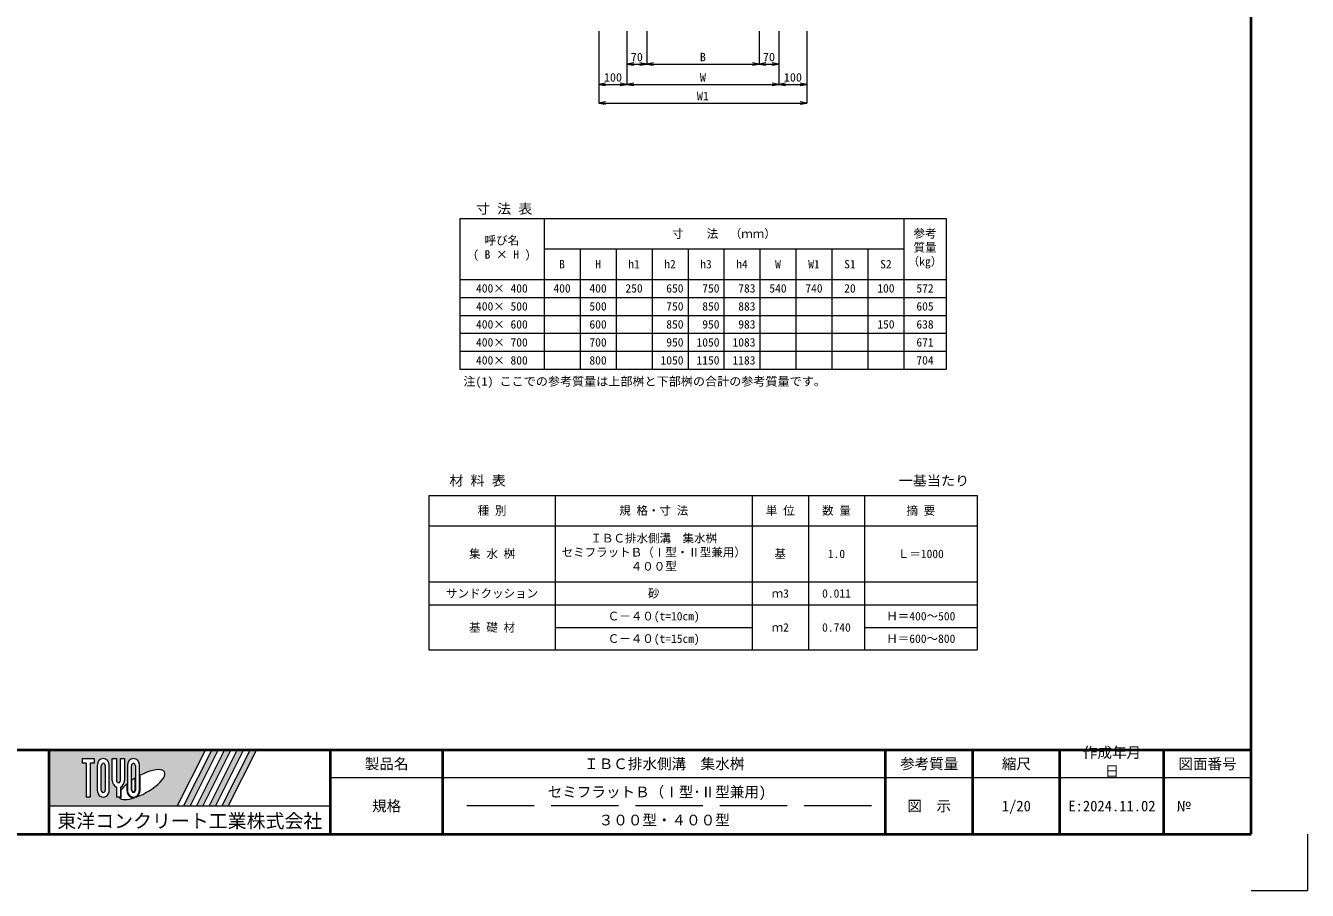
# Model space of a CAD drawing. Units: millimetres at full size. Extents: x 171976 to 209231, y 872007 to 885239.
# Drawn here: x 195053 to 199612, y 878947 to 882022 of the extents above; entities that cross this region are included whole.
import ezdxf
from ezdxf.enums import TextEntityAlignment as Align

# ---------------------------------------------------------------- set-up
doc = ezdxf.new("R2010")
doc.units = ezdxf.units.MM
doc.header["$LTSCALE"] = 40
doc.linetypes.add('DASHED', pattern=[7.5, 6, -1.5])
for name, color, linetype, lineweight in [('Defpoints_3', 8, 'Continuous', 0), ('図枠', 7, 'Continuous', 5), ('寸法線', 7, 'Continuous', 13), ('寸法表', 30, 'Continuous', 13), ('補助線', 8, 'Continuous', 5)]:
    doc.layers.add(name, color=color, linetype=linetype, lineweight=lineweight)
doc.layers.add('文字', color=7, linetype='Continuous')
doc.styles.add('ＭＳ ゴシック', font='')
doc.styles.add('ＭＳ 明朝', font='')
doc.styles.get('ＭＳ ゴシック').set_extended_font_data('MS Gothic')
doc.styles.get('ＭＳ 明朝').set_extended_font_data('MS Mincho')

# ---------------------------------------------------------------- blocks, each defined once
blk = doc.blocks.new('open_arrow')
at = {"color": 0, "linetype": 'Continuous', "lineweight": -2}
blk.add_lwpolyline([(7.5, 1.25), (0, 0), (7.5, -1.25)], dxfattribs=at)

msp = doc.modelspace()

# ---------------------------------------------------------------- hatches: boundary and pattern name
at = {"layer": '図枠'}
h = msp.add_hatch(color=256, dxfattribs=at)
h.paths.add_polyline_path([(195137.47, 879447.22), (195137.47, 879247.22), (195592.79, 879247.22), (195692.79, 879447.22)])
edge = h.paths.add_edge_path(flags=16)
edge.add_ellipse((195466.92, 879323.38), major_axis=(80.81, 45.23), ratio=0.3471473, start_angle=-144.31122, end_angle=72.1899, ccw=False)
edge.add_ellipse((195437, 879303.85), major_axis=(0, 27.5), ratio=0.8463542, start_angle=-160.70346, end_angle=-90)
edge.add_line((195460.27, 879303.85), (195460.27, 879356.28))
edge = h.paths.add_edge_path(flags=16)
edge.add_ellipse((195437, 879390.58), major_axis=(0, 25.38), ratio=0.8463542, start_angle=-90, end_angle=90, ccw=False)
edge.add_line((195458.48, 879390.58), (195458.48, 879303.85))
edge.add_ellipse((195437, 879303.85), major_axis=(0, 25.38), ratio=0.8463542, start_angle=90, end_angle=-90, ccw=False)
edge.add_line((195415.51, 879303.85), (195415.51, 879390.58))
edge = h.paths.add_edge_path(flags=16)
edge.add_line((195444.16, 879390.58), (195444.16, 879303.85))
edge.add_ellipse((195437, 879303.85), major_axis=(0, 8.46), ratio=0.8463542, start_angle=90, end_angle=-90, ccw=False)
edge.add_line((195429.84, 879303.85), (195429.84, 879390.58))
edge.add_ellipse((195437, 879390.58), major_axis=(0, 8.46), ratio=0.8463542, start_angle=-90, end_angle=90, ccw=False)
edge = h.paths.add_edge_path(flags=16)
edge.add_line((195442.37, 879346.25), (195442.37, 879303.85))
edge.add_ellipse((195437, 879303.85), major_axis=(0, 6.35), ratio=0.8463542, start_angle=90, end_angle=-90, ccw=False)
edge.add_line((195431.63, 879303.85), (195431.63, 879339.31))
edge.add_ellipse((195466.92, 879323.38), major_axis=(80.81, 45.23), ratio=0.3471473, start_angle=107.79174, end_angle=126.47132, ccw=False)
edge = h.paths.add_edge_path(flags=16)
edge.add_ellipse((195383.29, 879338.23), major_axis=(0, 25.38), ratio=0.8463542, start_angle=-163.34117, end_angle=-90, ccw=False)
edge.add_line((195390.45, 879314.3), (195390.45, 879278.47))
edge.add_line((195390.45, 879278.47), (195376.13, 879278.47))
edge.add_line((195376.13, 879278.47), (195376.13, 879314.3))
edge.add_ellipse((195383.29, 879338.23), major_axis=(0, 25.38), ratio=0.8463542, start_angle=90, end_angle=163.34117, ccw=False)
edge.add_line((195361.8, 879338.23), (195361.8, 879415.97))
edge.add_line((195361.8, 879415.97), (195376.13, 879415.97))
edge.add_line((195376.13, 879415.97), (195376.13, 879338.23))
edge.add_ellipse((195383.29, 879338.23), major_axis=(0, 8.46), ratio=0.8463542, start_angle=90, end_angle=-90)
edge.add_line((195390.45, 879338.23), (195390.45, 879415.97))
edge.add_line((195390.45, 879415.97), (195404.77, 879415.97))
edge.add_line((195404.77, 879415.97), (195404.77, 879338.23))
edge = h.paths.add_edge_path(flags=16)
edge.add_line((195413.72, 879325.75), (195413.72, 879303.85))
edge.add_ellipse((195437, 879303.85), major_axis=(0, 27.5), ratio=0.8463542, start_angle=90, end_angle=-171.54427)
edge.add_ellipse((195466.92, 879323.38), major_axis=(80.81, 45.23), ratio=0.3471473, start_angle=-178.64954, end_angle=-148.29244, ccw=False)
edge.add_line((195387.36, 879276.35), (195392.24, 879276.35))
edge.add_line((195392.24, 879276.35), (195392.24, 879303.17))
edge.add_ellipse((195466.92, 879323.38), major_axis=(80.81, 45.23), ratio=0.3471473, start_angle=148.21912, end_angle=165.90812, ccw=False)
edge = h.paths.add_edge_path(flags=16)
edge.add_ellipse((195329.58, 879390.58), major_axis=(0, 25.38), ratio=0.8463542, start_angle=-90, end_angle=90, ccw=False)
edge.add_line((195351.06, 879390.58), (195351.06, 879303.85))
edge.add_ellipse((195329.58, 879303.85), major_axis=(0, 25.38), ratio=0.8463542, start_angle=90, end_angle=-90, ccw=False)
edge.add_line((195308.09, 879303.85), (195308.09, 879390.58))
edge = h.paths.add_edge_path(flags=16)
edge.add_line((195336.74, 879390.58), (195336.74, 879303.85))
edge.add_ellipse((195329.58, 879303.85), major_axis=(0, 8.46), ratio=0.8463542, start_angle=90, end_angle=-90, ccw=False)
edge.add_line((195322.42, 879303.85), (195322.42, 879390.58))
edge.add_ellipse((195329.58, 879390.58), major_axis=(0, 8.46), ratio=0.8463542, start_angle=-90, end_angle=90, ccw=False)
h.paths.add_polyline_path([(195297.35, 879415.97), (195297.35, 879399.05), (195283.03, 879399.05), (195283.03, 879278.47), (195268.7, 879278.47), (195268.7, 879399.05), (195254.38, 879399.05), (195254.38, 879415.97)], flags=16)
for points in [[(195615.47, 879247.22), (195638.16, 879247.22), (195738.16, 879447.22), (195715.47, 879447.22)], [(195783.54, 879447.22), (195760.85, 879447.22), (195660.85, 879247.22), (195683.54, 879247.22)], [(195828.91, 879447.22), (195806.22, 879447.22), (195706.22, 879247.22), (195728.91, 879247.22)], [(195874.29, 879447.22), (195851.6, 879447.22), (195751.6, 879247.22), (195774.29, 879247.22)]]:
    msp.add_hatch(color=256, dxfattribs=at).paths.add_polyline_path(points)

# ---------------------------------------------------------------- linework, layer by layer
at = {"layer": 'Defpoints_3'}
for p, q in [((196897.47, 881056.09), (197025.47, 881056.09)), ((197153.47, 881056.09), (197281.47, 881056.09)), ((197665.47, 881056.09), (198177.47, 881056.09)), ((196897.47, 880992.09), (197025.47, 880992.09)), ((197153.47, 880992.09), (197281.47, 880992.09)), ((197665.47, 880992.09), (198049.47, 880992.09)), ((196897.47, 880928.09), (197025.47, 880928.09)), ((197153.47, 880928.09), (197281.47, 880928.09)), ((197665.47, 880928.09), (198177.47, 880928.09)), ((196897.47, 880864.09), (197025.47, 880864.09)), ((197153.47, 880864.09), (197281.47, 880864.09)), ((197665.47, 880864.09), (198177.47, 880864.09))]:
    msp.add_line(p, q, dxfattribs=at)
at = {"layer": 'Defpoints_3', "color": 7, "lineweight": 13}
for p in [(199612.47, 879147.22), (199412.47, 878947.22)]:
    msp.add_line(p, (199612.47, 878947.22), dxfattribs=at)
at = {"layer": '図枠', "lineweight": 40}
for p, q in [((199412.47, 879147.22), (199412.47, 884687.22)), ((191612.47, 879447.22), (199412.47, 879447.22)), ((195137.47, 879147.22), (195137.47, 879447.22)), ((196137.47, 879147.22), (196137.47, 879447.22)), ((196537.47, 879147.22), (196537.47, 879447.22)), ((198112.47, 879147.22), (198112.47, 879447.22)), ((198422.47, 879147.22), (198422.47, 879447.22)), ((198732.47, 879147.22), (198732.47, 879447.22)), ((199102.47, 879147.22), (199102.47, 879447.22)), ((191612.47, 879147.22), (199412.47, 879147.22))]:
    msp.add_line(p, q, dxfattribs=at)
at = {"layer": '図枠'}
for p, q in [((195137.47, 879447.22), (195692.79, 879447.22)), ((195692.79, 879447.22), (195592.79, 879247.22)), ((195715.47, 879447.22), (195615.47, 879247.22)), ((195738.16, 879447.22), (195638.16, 879247.22)), ((195760.85, 879447.22), (195660.85, 879247.22)), ((195783.54, 879447.22), (195683.54, 879247.22)), ((195806.22, 879447.22), (195706.22, 879247.22)), ((195715.47, 879447.22), (195738.16, 879447.22)), ((195828.91, 879447.22), (195728.91, 879247.22)), ((195851.6, 879447.22), (195751.6, 879247.22)), ((195760.85, 879447.22), (195783.54, 879447.22)), ((195874.29, 879447.22), (195774.29, 879247.22)), ((195806.22, 879447.22), (195828.91, 879447.22)), ((195851.6, 879447.22), (195874.29, 879447.22)), ((195254.38, 879415.97), (195254.38, 879399.05)), ((195254.38, 879415.97), (195297.35, 879415.97)), ((195268.7, 879399.05), (195254.38, 879399.05)), ((195268.7, 879399.05), (195268.7, 879278.47)), ((195283.03, 879399.05), (195283.03, 879278.47)), ((195297.35, 879399.05), (195283.03, 879399.05)), ((195297.35, 879415.97), (195297.35, 879399.05)), ((195308.09, 879390.58), (195308.09, 879303.85)), ((195322.42, 879303.85), (195322.42, 879390.58)), ((195336.74, 879390.58), (195336.74, 879303.85)), ((195351.06, 879303.85), (195351.06, 879390.58)), ((195361.8, 879415.97), (195376.13, 879415.97)), ((195361.8, 879338.23), (195361.8, 879415.97)), ((195376.13, 879415.97), (195376.13, 879338.23)), ((195390.45, 879415.97), (195404.77, 879415.97)), ((195390.45, 879338.23), (195390.45, 879415.97)), ((195404.77, 879415.97), (195404.77, 879338.23)), ((195415.51, 879390.58), (195415.51, 879303.85)), ((195429.84, 879303.85), (195429.84, 879390.58)), ((195444.16, 879390.58), (195444.16, 879303.85)), ((195458.48, 879303.85), (195458.48, 879390.58)), ((195442.37, 879346.25), (195442.37, 879303.85)), ((195460.27, 879303.85), (195460.27, 879356.28)), ((195376.13, 879314.3), (195376.13, 879278.47)), ((195390.45, 879314.3), (195390.45, 879278.47)), ((195392.24, 879303.17), (195392.24, 879276.35)), ((195413.72, 879325.75), (195413.72, 879303.85)), ((195431.63, 879303.85), (195431.63, 879339.31)), ((195283.03, 879278.47), (195268.7, 879278.47)), ((195390.45, 879278.47), (195376.13, 879278.47)), ((195387.36, 879276.35), (195392.24, 879276.35)), ((195137.47, 879247.22), (195592.79, 879247.22)), ((195615.47, 879247.22), (195638.16, 879247.22)), ((195660.85, 879247.22), (195683.54, 879247.22)), ((195706.22, 879247.22), (195728.91, 879247.22)), ((195751.6, 879247.22), (195774.29, 879247.22))]:
    msp.add_line(p, q, dxfattribs=at)
at = {"layer": '図枠', "lineweight": 13}
msp.add_line((199412.47, 879347.22), (196137.47, 879347.22), dxfattribs=at)
at = {"layer": '図枠', "linetype": 'DASHED', "lineweight": 9}
msp.add_line((198062.47, 879247.22), (196587.47, 879247.22), dxfattribs=at)
at = {"layer": '図枠'}
for centre, major_axis, ratio, start_param, end_param in [((195329.58, 879390.58), (0, 25.38), 0.846354, 4.712389, 7.8539816), ((195329.58, 879390.58), (0, 8.46), 0.846354, 4.712389, 7.8539816), ((195437, 879390.58), (0, 25.38), 0.846354, 4.712389, 7.8539816), ((195437, 879390.58), (0, 8.46), 0.846354, 4.712389, 7.8539816), ((195466.92, 879323.38), (80.81, 45.23), 0.347147, 1.6817405, 1.8219833), ((195466.92, 879323.38), (80.81, 45.23), 0.347147, 4.2621853, 7.7429163), ((195329.58, 879303.85), (0, 25.38), 0.846354, 1.5707963, 4.712389), ((195329.58, 879303.85), (0, 8.46), 0.846354, 1.5707963, 4.712389), ((195383.29, 879338.23), (0, 25.38), 0.846354, 1.5707963, 2.8017557), ((195383.29, 879338.23), (0, 8.46), 0.846354, 1.5707963, 4.712389), ((195383.29, 879338.23), (0, 25.38), 0.846354, 3.4814296, 4.712389), ((195466.92, 879323.38), (80.81, 45.23), 0.347147, 2.0815197, 2.5155126), ((195437, 879303.85), (0, 27.5), 0.846354, 1.5707963, 3.3154679), ((195437, 879303.85), (0, 25.38), 0.846354, 1.5707963, 4.712389), ((195437, 879303.85), (0, 8.46), 0.846354, 1.5707963, 4.712389), ((195437, 879303.85), (0, 6.35), 0.846354, 1.5707963, 4.712389), ((195437, 879303.85), (0, 27.5), 0.846354, 3.5338438, 4.712389), ((195466.92, 879323.38), (80.81, 45.23), 0.347147, 3.2093975, 4.2004451)]:
    msp.add_ellipse(centre, major_axis=major_axis, ratio=ratio, start_param=start_param, end_param=end_param, dxfattribs=at)
at = {"layer": '寸法線'}
for p, q in [((197092.47, 882002.29), (197092.47, 881813.51)), ((197092.47, 882002.29), (197092.47, 881746.97)), ((197192.47, 882002.29), (197192.47, 881885.69)), ((197192.47, 882002.29), (197192.47, 881813.51)), ((197192.47, 882002.29), (197192.47, 881813.51)), ((197262.47, 882002.29), (197262.47, 881885.69)), ((197262.47, 882002.29), (197262.47, 881885.69)), ((197662.47, 882002.29), (197662.47, 881885.69)), ((197662.47, 882002.29), (197662.47, 881885.69)), ((197732.47, 882002.29), (197732.47, 881885.69)), ((197732.47, 882002.29), (197732.47, 881813.51)), ((197732.47, 882002.29), (197732.47, 881813.51)), ((197832.47, 882002.29), (197832.47, 881813.51)), ((197832.47, 882002.29), (197832.47, 881746.97)), ((197192.47, 881885.69), (197262.47, 881885.69)), ((197262.47, 881885.69), (197662.47, 881885.69)), ((197662.47, 881885.69), (197732.47, 881885.69)), ((197092.47, 881813.51), (197192.47, 881813.51)), ((197192.47, 881813.51), (197732.47, 881813.51)), ((197732.47, 881813.51), (197832.47, 881813.51)), ((197092.47, 881746.97), (197832.47, 881746.97))]:
    msp.add_line(p, q, dxfattribs=at)
at = {"layer": '寸法表'}
for p, q in [((196597.47, 881336.09), (198327.47, 881336.09)), ((196597.47, 881336.09), (196597.47, 880800.09)), ((196897.47, 881336.09), (196897.47, 880800.09)), ((198177.47, 881336.09), (198177.47, 880800.09)), ((198327.47, 881336.09), (198327.47, 880800.09)), ((196897.47, 881228.09), (198177.47, 881228.09)), ((197025.47, 881228.09), (197025.47, 880800.09)), ((197153.47, 881228.09), (197153.47, 880800.09)), ((197281.47, 881228.09), (197281.47, 880800.09)), ((197409.47, 881228.09), (197409.47, 880800.09)), ((197537.47, 881228.09), (197537.47, 880800.09)), ((197665.47, 881228.09), (197665.47, 880800.09)), ((197793.47, 881228.09), (197793.47, 880800.09)), ((197921.47, 881228.09), (197921.47, 880800.09)), ((198049.47, 881228.09), (198049.47, 880800.09)), ((196597.47, 881120.09), (198327.47, 881120.09)), ((196597.47, 881056.09), (196897.47, 881056.09)), ((197025.47, 881056.09), (197153.47, 881056.09)), ((197281.47, 881056.09), (197665.47, 881056.09)), ((198177.47, 881056.09), (198327.47, 881056.09)), ((196597.47, 880992.09), (196897.47, 880992.09)), ((197025.47, 880992.09), (197153.47, 880992.09)), ((197281.47, 880992.09), (197665.47, 880992.09)), ((198049.47, 880992.09), (198327.47, 880992.09)), ((196597.47, 880928.09), (196897.47, 880928.09)), ((197025.47, 880928.09), (197153.47, 880928.09)), ((197281.47, 880928.09), (197665.47, 880928.09)), ((198177.47, 880928.09), (198327.47, 880928.09)), ((196597.47, 880864.09), (196897.47, 880864.09)), ((197025.47, 880864.09), (197153.47, 880864.09)), ((197281.47, 880864.09), (197665.47, 880864.09)), ((198177.47, 880864.09), (198327.47, 880864.09)), ((196597.47, 880800.09), (198327.47, 880800.09)), ((196487.55, 880351.84), (198437.55, 880351.84)), ((196487.55, 880351.84), (196487.55, 879802.24)), ((196937.55, 880351.84), (196937.55, 879802.24)), ((197637.55, 880351.84), (197637.55, 879802.24)), ((197837.55, 880351.84), (197837.55, 879802.24)), ((198037.55, 880351.84), (198037.55, 879802.24)), ((198437.55, 880351.84), (198437.55, 879802.24)), ((196487.55, 880243.84), (198437.55, 880243.84)), ((196487.55, 880043.84), (198437.55, 880043.84)), ((196487.55, 879962.24), (198437.55, 879962.24)), ((196937.55, 879882.24), (197637.55, 879882.24)), ((198037.55, 879882.24), (198437.55, 879882.24)), ((196487.55, 879802.24), (198437.55, 879802.24))]:
    msp.add_line(p, q, dxfattribs=at)
at = {"layer": '補助線', "lineweight": 13}
msp.add_line((195137.47, 879247.22), (196137.47, 879247.22), dxfattribs=at)

# ---------------------------------------------------------------- block references
at = {"layer": '寸法線', "xscale": 3.2, "yscale": 3.2}
for p in [(197192.47, 881885.69), (197262.47, 881885.69), (197662.47, 881885.69), (197092.47, 881813.51), (197192.47, 881813.51), (197732.47, 881813.51), (197092.47, 881746.97)]:
    msp.add_blockref('open_arrow', p, dxfattribs=at)
at = {"layer": '寸法線', "xscale": 3.2, "yscale": 3.2, "rotation": 180}
for p in [(197262.47, 881885.69), (197662.47, 881885.69), (197732.47, 881885.69), (197192.47, 881813.51), (197732.47, 881813.51), (197832.47, 881813.51), (197832.47, 881746.97)]:
    msp.add_blockref('open_arrow', p, dxfattribs=at)

# ---------------------------------------------------------------- texts
at = {"layer": '図枠', "style": 'ＭＳ ゴシック'}
for s, p in [('作成年月', (198813.87, 879456.45)), ('日', (198891.57, 879389.79))]:
    msp.add_text(s, height=37.98, dxfattribs=at).set_placement(p, align=Align.TOP_LEFT)
for s, height, p in [('製品名', 37.98, (196337.47, 879397.22)), ('ＩＢＣ排水側溝\u3000集水桝', 37.98, (197324.97, 879397.22)), ('参考質量', 37.98, (198267.47, 879397.22)), ('縮尺', 37.98, (198577.47, 879397.22)), ('図面番号', 37.98, (199257.47, 879397.22)), ('セミフラットＢ（Ⅰ型･Ⅱ型兼用)\u3000', 37.98, (197324.97, 879297.22)), ('規格', 37.98, (196337.47, 879247.22)), ('図\u3000示', 37.98, (198267.47, 879247.22)), ('1/20', 37.98, (198577.47, 879247.22)), ('E:2024.11.02', 37.98, (198917.47, 879247.22)), ('東洋コンクリート工業株式会社', 49.37, (195637.47, 879194.09)), ('３００型・４００型', 37.98, (197324.97, 879197.22))]:
    msp.add_text(s, height=height, dxfattribs=at).set_placement(p, align=Align.MIDDLE_CENTER)
msp.add_text('№', height=37.98, dxfattribs=at).set_placement((199146.83, 879247.22), align=Align.MIDDLE_LEFT)
at = {"layer": '寸法線', "style": 'ＭＳ 明朝', "width": 1.05}
for s, p in [('70', (197227.47, 881910.69)), ('B', (197462.47, 881910.69)), ('70', (197697.47, 881910.69)), ('100', (197142.47, 881838.51)), ('W', (197462.47, 881838.51)), ('100', (197782.47, 881838.51)), ('W1', (197462.47, 881771.97))]:
    msp.add_text(s, height=30.02, dxfattribs=at).set_placement(p, align=Align.MIDDLE_CENTER)
at = {"layer": '寸法表', "style": 'ＭＳ 明朝'}
for s, p in [('寸\u3000\u3000法\u3000（ｍｍ）', (197537.47, 881282.09)), ('B', (196961.47, 881174.09)), ('H', (197089.47, 881174.09)), ('h1', (197217.47, 881174.09)), ('h2', (197345.47, 881174.09)), ('h3', (197473.47, 881174.09)), ('h4', (197601.47, 881174.09)), ('W', (197729.47, 881174.09)), ('W1', (197857.47, 881174.09)), ('S1', (197985.47, 881174.09)), ('S2', (198113.47, 881174.09)), ('400× 400', (196747.47, 881088.09)), ('400', (196961.47, 881088.09)), ('400', (197089.47, 881088.09)), ('250', (197217.47, 881088.09)), ('540', (197729.47, 881088.09)), ('740', (197857.47, 881088.09)), ('20', (197985.47, 881088.09)), ('100', (198113.47, 881088.09)), ('572', (198252.47, 881088.09)), ('400× 500', (196747.47, 881024.09)), ('500', (197089.47, 881024.09)), ('605', (198252.47, 881024.09)), ('400× 600', (196747.47, 880960.09)), ('600', (197089.47, 880960.09)), ('150', (198113.47, 880960.09)), ('638', (198252.47, 880960.09)), ('400× 700', (196747.47, 880896.09)), ('700', (197089.47, 880896.09)), ('671', (198252.47, 880896.09)), ('400× 800', (196747.47, 880832.09)), ('800', (197089.47, 880832.09)), ('704', (198252.47, 880832.09)), ('種 別', (196712.55, 880297.84)), ('規 格・寸 法', (197287.55, 880297.84)), ('単 位', (197737.55, 880297.84)), ('数 量', (197937.55, 880297.84)), ('摘 要', (198237.55, 880297.84)), ('集 水 桝', (196712.55, 880143.84)), ('基', (197737.55, 880143.84)), ('1.0', (197937.55, 880143.84)), ('Ｌ＝1000', (198237.55, 880143.84)), ('サンドクッション', (196712.55, 880003.04)), ('砂', (197287.55, 880003.04)), ('ｍ3', (197737.55, 880003.04)), ('0.011', (197937.55, 880003.04)), ('Ｃ－４０(t=10cm)', (197287.55, 879922.24)), ('Ｈ＝400～500', (198237.55, 879922.24)), ('基 礎 材', (196712.55, 879882.24)), ('ｍ2', (197737.55, 879882.24)), ('0.740', (197937.55, 879882.24)), ('Ｃ－４０(t=15cm)', (197287.55, 879842.24)), ('Ｈ＝600～800', (198237.55, 879842.24))]:
    msp.add_text(s, height=30.02, dxfattribs=at).set_placement(p, align=Align.MIDDLE_CENTER)
for s, p in [('参考', (198211.52, 881298.57)), ('呼び名', (196686.05, 881273.57)), ('( B × H )', (196645.1, 881223.57)), ('質量', (198211.52, 881248.57)), ('（kg）', (198191.05, 881198.57)), ('ＩＢＣ排水側溝\u3000集水桝', (197062.32, 880214.32)), ('セミフラットＢ（Ⅰ型・Ⅱ型兼用）', (196959.95, 880164.32)), ('４００型', (197205.65, 880114.32))]:
    msp.add_text(s, height=30.02, dxfattribs=at).set_placement(p, align=Align.TOP_LEFT)
for s, p in [('650', (197393.47, 881088.09)), ('750', (197521.47, 881088.09)), ('783', (197649.47, 881088.09)), ('750', (197393.47, 881024.09)), ('850', (197521.47, 881024.09)), ('883', (197649.47, 881024.09)), ('850', (197393.47, 880960.09)), ('950', (197521.47, 880960.09)), ('983', (197649.47, 880960.09)), ('950', (197393.47, 880896.09)), ('1050', (197521.47, 880896.09)), ('1083', (197649.47, 880896.09)), ('1050', (197393.47, 880832.09)), ('1150', (197521.47, 880832.09)), ('1183', (197649.47, 880832.09))]:
    msp.add_text(s, height=30.02, dxfattribs=at).set_placement(p, align=Align.MIDDLE_RIGHT)
at = {"layer": '文字', "style": 'ＭＳ 明朝', "width": 1.05}
msp.add_text('寸 法 表', height=35.03, dxfattribs=at).set_placement((196755.47, 881371.09), align=Align.MIDDLE_CENTER)
for s, height, p in [('注(1) ここでの参考質量は上部桝と下部桝の合計の参考質量です。', 30.02, (196610.34, 880733.01)), ('一基当たり', 35.03, (198158.78, 880376.2))]:
    msp.add_text(s, height=height, dxfattribs=at).set_placement(p, align=Align.BOTTOM_LEFT)
msp.add_text('材 料 表', height=35.03, dxfattribs=at).set_placement((196660.94, 880376.2), align=Align.BOTTOM_CENTER)

doc.saveas('drawing.dxf')
